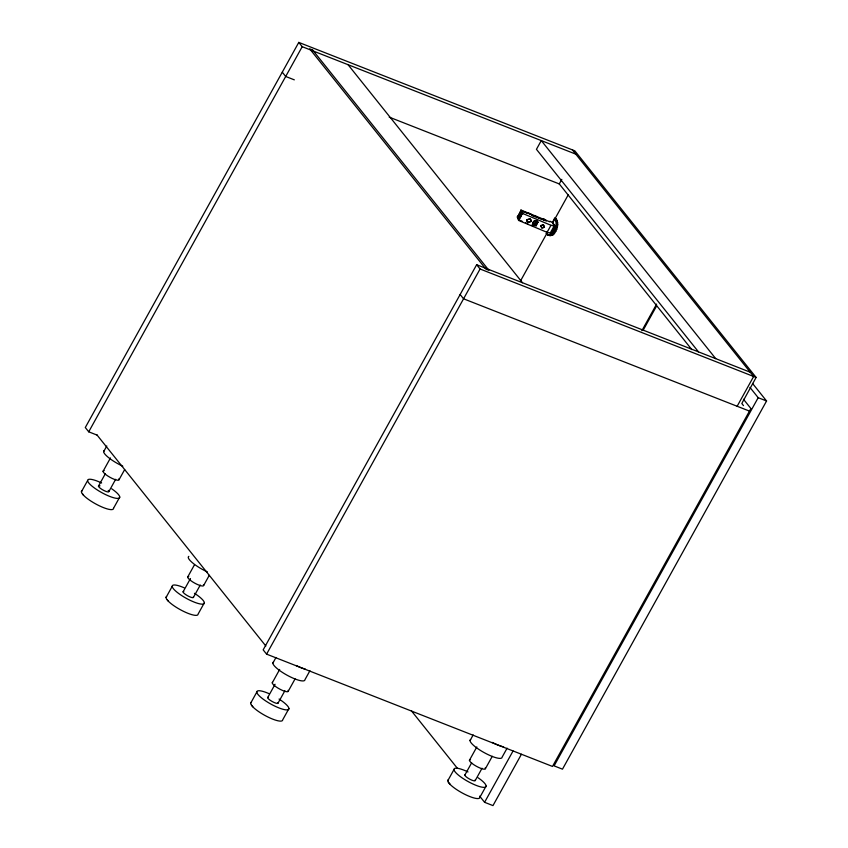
<?xml version="1.0" encoding="UTF-8"?>
<svg xmlns="http://www.w3.org/2000/svg" width="848" height="848" viewBox="0 0 848 848"><rect width="100%" height="100%" fill="white"/><g stroke="black" fill="none" stroke-linecap="round" stroke-linejoin="round"><path stroke-width="1.27" d="M543.928 220.024L543.441 219.325M543.345 219.388L543.897 218.943L546.112 220.469M547.257 231.43C543.568 235.67 553.246 237.249 554.55 233.221C557.465 229.289 559.023 223.395 556.288 218.985L554.581 218.201L552.493 222.399L549.96 221.233L549.917 221.879L520.958 210.039L522.145 213.611L518.732 219.77L522.156 221.264M547.416 234.769C555.027 235.882 558.567 223.522 554.581 218.201M556.956 226.893L557.221 224.752M520.481 217.66L521.361 212.859L520.248 211.947L521.011 212.085L521.17 211.004L522.887 211.449M544.172 226.872L543.314 224.635L540.738 225.494L541.607 227.72L543.515 227.55M742.17 402.789L756.119 377.445L574.827 150.838L298.782 42.4L85.298 427.53L88.722 431.812L97.35 435.204M88.722 431.812L302.206 46.682L298.782 42.4M81.429 491.723L87.641 480.519M103.689 451.581L106.795 445.974M103.064 471.329L110.473 457.952M98.463 486.127L105.247 473.894M108.894 491.522L115.667 479.29M119.091 479.629L124.656 469.601M113.505 508.323L119.716 497.119M166.038 597.48L172.25 586.275M187.662 577.075L194.457 564.821M183.073 591.872L190.471 578.527M193.492 597.268L200.276 585.035M203.7 585.374L209.255 575.347M204.315 602.875L198.103 614.069A18.221 4.251 29 0 1 186.147 612.563A18.221 4.251 29 0 1 168.084 600.967L167.014 599.557M750.226 372.198L476.65 264.724L263.166 649.865L266.59 654.137L552.493 766.444L750.893 408.535L743.473 399.26M266.59 654.137L480.074 269.007L476.65 264.724M520.619 211.237L517.693 216.516L518.626 216.272M523.195 213.579L521.361 212.859L518.425 218.137L517.418 217.385L521.043 211.057M518.245 216.293L521.17 211.004M518.669 216.314L520.418 213.145M522.209 211.428L530.488 214.141L534.314 216.611L534.123 215.625L536.074 216.388L536.477 217.639M250.637 703.225L256.849 692.021M272.897 663.083L275.992 657.476M552.302 222.324L555.557 226.384L551.645 233.433L547.087 232.341L518.584 220.427L522.485 213.389L520.958 210.039M528.855 213.145L532.915 215.519M272.261 682.831L279.67 669.454M267.671 697.628L275.07 684.283M532.502 224.126L534.452 220.607L537.876 221.996L536.148 225.801L532.502 224.126L536.148 225.801M532.703 224.37L534.452 220.607M532.894 222.112L533.297 223.363L532.65 222.558M538.204 217.597C537.537 218.402 542.158 218.53 544.098 219.918M537.07 220.989L535.12 224.508L536.858 220.713M535.925 225.515L537.876 221.996M561.821 179.352L559.277 183.931L389.211 117.13M542.784 219.303L543.738 219.685M544.087 220.151L543.589 218.943M278.091 703.024L284.875 690.781M288.299 691.131L295.093 678.866M547.087 232.341L550.988 225.292L555.557 226.384M520.269 281.366L546.578 233.91M552.991 222.335L568.393 194.563M555.684 219.431L556.288 218.985M550.299 232.903L554.2 225.854M551.677 232.723L555.09 226.554M288.914 708.621L282.702 719.825A18.221 4.251 29 0 1 270.756 718.32A18.221 4.251 29 0 1 252.693 706.723M309.933 670.715L304.962 679.672A18.221 4.251 29 0 1 286.719 675.008A18.221 4.251 29 0 1 273.438 662.108M641.872 330.699L656.628 304.072M643.113 330.296L656.596 305.99M447.808 780.679L454.019 769.475M470.068 740.527L473.173 734.93M469.432 760.285L476.852 746.908M464.842 775.083L471.626 762.85M475.272 780.478L482.046 768.235M485.469 768.585L492.264 756.321M486.095 786.075L479.883 797.279A18.221 4.251 29 0 1 467.926 795.774A18.221 4.251 29 0 1 449.864 784.167M507.104 748.169L502.133 757.126A18.221 4.251 29 0 1 483.89 752.462A18.221 4.251 29 0 1 470.608 739.562M521.435 754.254L492.974 805.6L484.59 802.303L513.061 750.957M737.145 406.256L753.649 376.47L572.358 149.863M749.929 387.366L758.186 397.691L554.094 765.882L562.478 769.168L766.571 400.987L752.526 383.434M555.461 230.985L551.698 234.705M549.144 234.599L550.363 234.938M302.206 46.682L575.792 154.145M294.32 79.85L285.702 76.468L282.278 72.186M555.663 219.886L557.125 220.459M556.14 221.794L557.602 222.367M556.246 223.999L557.708 224.572M520.714 210.484L527.392 213.102M532.417 215.54L546.345 221.01M555.959 226.342L557.422 226.914M555.302 228.663L556.765 229.236M554.327 230.815L555.79 231.387M533.54 222.918L535.035 223.321M553.097 232.649L554.55 233.221M551.688 234.037L553.15 234.61M550.204 234.885L551.666 235.458M546.112 233.486L547.575 234.059M548.751 235.14L550.204 235.712M480.074 269.007L756.119 377.445M758.186 397.691L766.571 400.987M749.462 411.1L463.559 298.793L460.135 294.51M550.988 225.292L522.485 213.389M538.098 222.282L534.653 220.851M532.629 223.321L534.897 224.243M532.841 223.586L535.12 224.508M531.304 225.25L533.752 226.257M525.59 222.759L527.88 223.755M547.755 234.387L548.868 235.341M715.723 358.64L541.278 140.588L536.445 149.322L698.487 351.867M741.852 403.563L743.495 405.63M559.15 183.772L691.82 349.609M552.705 223.575L554.295 225.568M534.123 215.625L534.558 216.166M348.051 64.692L522.495 282.734M411.259 710.635L457.401 768.32M479.65 796.124L484.59 802.303M448.348 782.206L449.938 784.199L448.783 782.757M97.022 435.003L265.837 646.006M168.158 600.988L166.568 599.006A18.168 4.24 29 0 1 166.59 596.515M251.612 705.303L252.768 706.744L251.178 704.752A18.221 4.251 29 0 1 251.156 702.303M82.404 493.801L83.56 495.243L81.97 493.25A18.168 4.24 29 0 1 81.991 490.759M518.732 219.77L517.301 216.643L518.584 220.427M556.68 220.999L557.125 222.738M193.333 596.78A5.925 1.378 29 0 1 187.567 595.752A5.925 1.378 29 0 1 183.772 591.459M203.446 584.622A9.105 2.131 29 0 1 194.574 583.053A9.105 2.131 29 0 1 188.754 576.439M207.41 571.944A18.221 4.251 29 0 1 188.839 556.362M194.457 593.303A18.221 4.251 29 0 1 200.563 604.009A18.221 4.251 29 0 1 174.699 590.155A18.221 4.251 29 0 1 184.186 587.802M277.932 702.526A5.925 1.378 29 0 1 272.166 701.508A5.925 1.378 29 0 1 268.381 697.204M288.055 690.367A9.105 2.131 29 0 1 280.232 689.36A9.105 2.131 29 0 1 272.537 682.343M279.056 699.059A18.221 4.251 29 0 1 285.161 709.765A18.221 4.251 29 0 1 259.297 695.901A18.221 4.251 29 0 1 268.784 693.547M305.386 669.167A18.221 4.251 29 0 1 296.132 665.5M108.215 490.377A5.925 1.378 29 0 1 106.657 491.639A5.925 1.378 29 0 1 99.661 487.748A5.925 1.378 29 0 1 100.011 485.819M118.847 478.876A9.105 2.131 29 0 1 109.975 477.297A9.105 2.131 29 0 1 104.145 470.682M122.801 466.199A18.221 4.251 29 0 1 104.23 450.606M113.537 508.344A18.221 4.251 29 0 1 101.548 506.818A18.221 4.251 29 0 1 83.486 495.221M111.745 488.808A18.221 4.251 29 0 1 114.501 497.967A18.221 4.251 29 0 1 89.093 483.328A18.221 4.251 29 0 1 101.633 482.989M475.103 779.98A5.925 1.378 29 0 1 470.025 779.323A5.925 1.378 29 0 1 465.022 774.765M485.226 767.822A9.105 2.131 29 0 1 476.353 766.253A9.105 2.131 29 0 1 470.523 759.638M478.113 777.764A18.221 4.251 29 0 1 480.88 786.923A18.221 4.251 29 0 1 455.471 772.284A18.221 4.251 29 0 1 468.011 771.934M448.369 782.216A18.168 4.24 29 0 1 448.369 779.715M503.595 746.876A18.221 4.251 29 0 1 492.264 742.424M526.926 219.685L526.714 220.692L528.007 222.346L531.049 221.466L531.261 220.459L529.968 218.805L526.926 219.685M527.085 219.876L526.862 220.872L528.06 222.42L531.007 221.423L531.23 220.427L530.032 218.879L527.085 219.876M541.066 225.897L541.914 228.112L544.469 227.232L543.621 225.027L541.066 225.897M312.636 50L309.679 48.834L485.936 269.155L488.893 270.311L312.636 50"/></g></svg>
